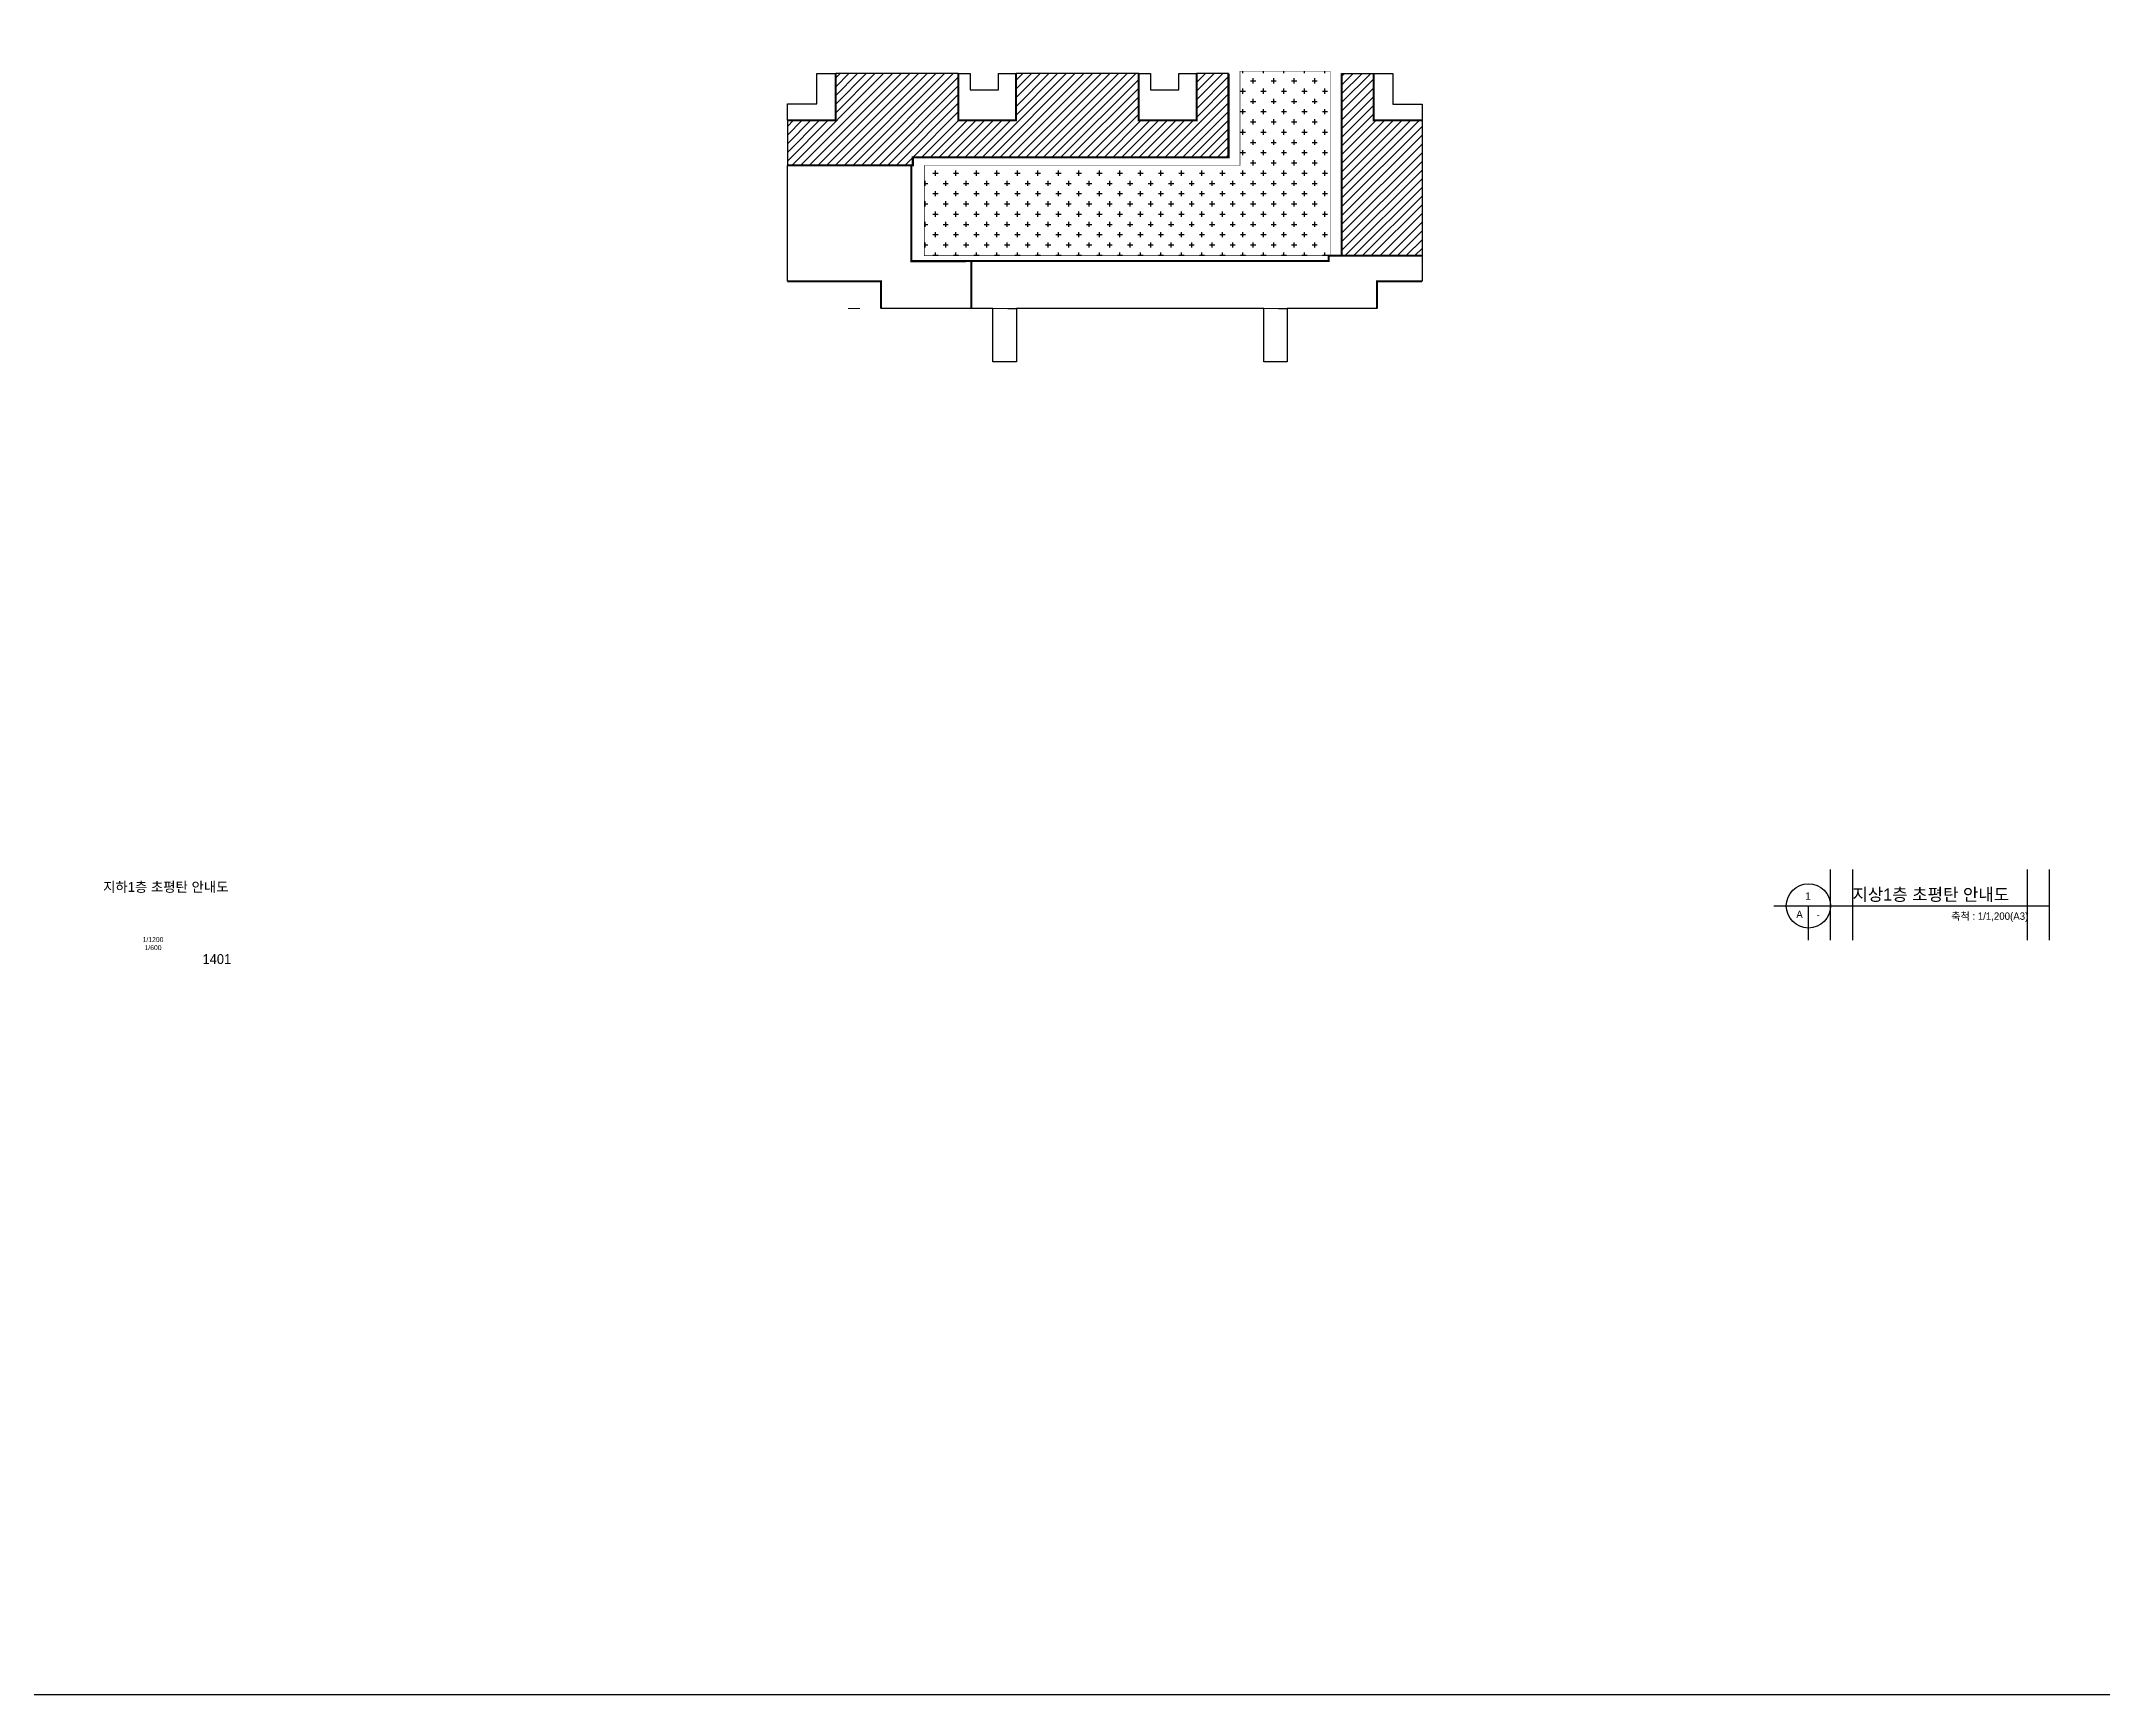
# Model space of a CAD drawing. Header units: millimetres. Extents: x 9435661 to 11303436, y 2538925 to 3262264.
# Drawn here: x 10032512 to 10535345, y 2538925 to 2942168 of the extents above; entities that cross this region are included whole.
import ezdxf
from ezdxf.enums import TextEntityAlignment as Align

# ---------------------------------------------------------------- set-up
doc = ezdxf.new("R2010")
doc.units = ezdxf.units.MM
doc.header["$LTSCALE"] = 1000
doc.header["$MEASUREMENT"] = 0
doc.linetypes.add('03 단지-0902$0$HIDDEN', pattern=[0.375, 0.25, -0.125])
doc.layers.get('DEFPOINTS').update_dxf_attribs({"color": 117, "linetype": 'CONTINUOUS'})
for name, color, linetype in [('A-TIT', 2, 'CONTINUOUS'), ('A-TXT-5.0', 3, 'CONTINUOUS'), ('AREA_초평탄', 4, 'CONTINUOUS'), ('CJ_Angle Joint', 5, '03 단지-0902$0$HIDDEN'), ("CON'C", 2, 'CONTINUOUS'), ('SYM-2', 7, 'CONTINUOUS'), ('TEX-SYM', 3, 'CONTINUOUS')]:
    doc.layers.add(name, color=color, linetype=linetype)
doc.styles.add('돋움', font='Dotum.ttf', dxfattribs={"width": 0.9})

msp = doc.modelspace()

# ---------------------------------------------------------------- hatches: boundary and pattern name
at = {"layer": 'CJ_Angle Joint', "ltscale": 3}
h = msp.add_hatch(dxfattribs=at)
h.set_pattern_fill('ANSI31', color=4, scale=12000)
h.paths.add_polyline_path([(10349703, 2934285), (10357503, 2934285), (10357503, 2922885), (10369303, 2922885), (10369303, 2889885), (10349703, 2889885)])
h.paths.add_polyline_path([(10322104, 2934285), (10314303, 2934285), (10314353, 2922885), (10300203, 2922885), (10300203, 2934285), (10270303, 2934285), (10270303, 2922884), (10256203, 2922885), (10256203, 2934285), (10226303, 2934285), (10226303, 2922885), (10214503, 2922885), (10214503, 2911885), (10245103, 2911885), (10245103, 2913885), (10322103, 2913885)])
at = {"layer": "CON'C", "ltscale": 3}
h = msp.add_hatch(dxfattribs=at)
h.set_pattern_fill('CROSS', color=8, scale=10000)
h.paths.add_polyline_path([(10346903, 2934885), (10346903, 2889885), (10247903, 2889885), (10247903, 2911885), (10324903, 2911885), (10324903, 2934885)])

# ---------------------------------------------------------------- linework, layer by layer
at = {"layer": 'A-TIT'}
for p, q in [((10455150, 2731313), (10522359, 2731313)), ((10463550, 2722913), (10463550, 2731313))]:
    msp.add_line(p, q, dxfattribs=at)
msp.add_circle((10463550, 2731313), 5400, dxfattribs=at)
at = {"layer": 'AREA_초평탄', "color": 4, "ltscale": 3}
for points in [[(10322104, 2934285), (10314303, 2934285), (10314353, 2922885), (10300203, 2922885), (10300203, 2934285), (10270303, 2934285), (10270303, 2922884), (10256203, 2922885), (10256203, 2934285), (10226303, 2934285), (10226303, 2922885), (10214503, 2922885), (10214503, 2911885), (10245103, 2911885), (10245103, 2913885), (10322103, 2913885)], [(10214503, 2922885), (10214503, 2926935), (10221653, 2926935), (10221653, 2934285), (10226303, 2934285), (10226303, 2922885)], [(10256203, 2934285), (10259103, 2934285), (10259103, 2930330), (10266003, 2930335), (10266003, 2934285), (10270303, 2934285), (10270302, 2922884), (10256203, 2922885)], [(10300203, 2934285), (10303103, 2934285), (10303103, 2930335), (10310003, 2930335), (10310003, 2934285), (10314303, 2934285), (10314303, 2922885), (10300203, 2922885)], [(10349703, 2934285), (10357503, 2934285), (10357503, 2922885), (10369303, 2922885), (10369303, 2889885), (10349703, 2889885)], [(10357503, 2934285), (10362153, 2934285), (10362153, 2926835), (10369303, 2926835), (10369303, 2922885), (10357503, 2922885)], [(10214503, 2911885), (10244753, 2911885), (10244753, 2888534), (10259347, 2888534), (10259353, 2876985), (10237353, 2876985), (10237353, 2883635), (10214503, 2883635)], [(10259347, 2888541), (10346503, 2888585), (10346503, 2889885), (10369303, 2889885), (10369303, 2883635), (10358303, 2883635), (10358303, 2876985), (10336403, 2876975), (10336403, 2863985), (10330703, 2863985), (10330703, 2876985), (10270403, 2876985), (10270403, 2863985), (10264653, 2863985), (10264653, 2876985), (10259347, 2876985)]]:
    msp.add_lwpolyline(points, close=True, dxfattribs=at)
at = {"layer": 'AREA_초평탄', "color": 6, "ltscale": 3, "const_width": 300}
for points in [[(10229253, 2876985), (10232253, 2876985)], [(10264653, 2876985), (10270413, 2876975)], [(10330703, 2876985), (10336463, 2876975)]]:
    msp.add_lwpolyline(points, dxfattribs=at)
at = {"layer": 'CJ_Angle Joint', "color": 5, "ltscale": 8, "const_width": 500}
for points in [[(10322104, 2934285), (10322104, 2913885), (10245103, 2913885), (10245103, 2911885), (10214503, 2911885)], [(10214503, 2922885), (10226303, 2922885), (10226303, 2934285)], [(10256203, 2934285), (10256202, 2922885), (10270303, 2922885), (10270303, 2934285)], [(10300203, 2934285), (10300203, 2922885), (10314353, 2922885), (10314303, 2934285)], [(10349703, 2934285), (10349703, 2889885), (10369303, 2889885)], [(10357503, 2934285), (10357503, 2922885), (10369303, 2922885)], [(10214503, 2911885), (10244753, 2911885), (10244753, 2888534), (10346503, 2888585), (10346503, 2889885), (10349703, 2889885)], [(10259347, 2888541), (10259353, 2876985)], [(10237353, 2876985), (10237353, 2883635), (10214503, 2883635)], [(10358303, 2876985), (10358303, 2883635), (10369303, 2883635)]]:
    msp.add_lwpolyline(points, dxfattribs=at)
at = {"layer": "CON'C", "color": 4, "ltscale": 3}
msp.add_lwpolyline([(9435661, 3262264), (11303436, 3262264), (11303436, 2538925), (9435661, 2538925)], close=True, dxfattribs=at)
at = {"layer": "CON'C", "color": 8, "ltscale": 3, "const_width": 100}
msp.add_lwpolyline([(10346903, 2934885), (10346903, 2889885), (10247903, 2889885), (10247903, 2911885), (10324903, 2911885), (10324903, 2934885)], close=True, dxfattribs=at)
at = {"layer": 'DEFPOINTS', "linetype": 'ByBlock'}
for p, q in [((10468950, 2722913), (10468950, 2740167)), ((10474350, 2722913), (10474350, 2740167)), ((10516959, 2722913), (10516959, 2740167)), ((10522359, 2722913), (10522359, 2740167))]:
    msp.add_line(p, q, dxfattribs=at)

# ---------------------------------------------------------------- texts
at = {"layer": 'A-TXT-5.0', "style": '돋움'}
msp.add_text('지상1층 초평탄 안내도', height=3000, dxfattribs=at).set_placement((10474276, 2732573))
msp.add_text('축척 : 1/1,200(A3)', height=1800, dxfattribs=at).set_placement((10517174, 2728810), align=Align.MIDDLE_RIGHT)
at = {"layer": 'SYM-2', "color": 3, "style": '돋움'}
for s, p in [('1', (10463462, 2733722)), ('A', (10461378, 2729242)), ('-', (10465937, 2729207))]:
    msp.add_text(s, height=1800, dxfattribs=at).set_placement(p, align=Align.MIDDLE_CENTER)
at = {"layer": 'TEX-SYM', "style": '돋움'}
for s, height, p in [('지하1층 초평탄 안내도', 2400, (10062904, 2735928)), ('1/1200', 1200, (10059782, 2723090)), ('1/600', 1200, (10059782, 2721126)), ('1401', 2400, (10075349, 2718343))]:
    msp.add_text(s, height=height, dxfattribs=at).set_placement(p, align=Align.MIDDLE_CENTER)

doc.saveas('drawing.dxf')
